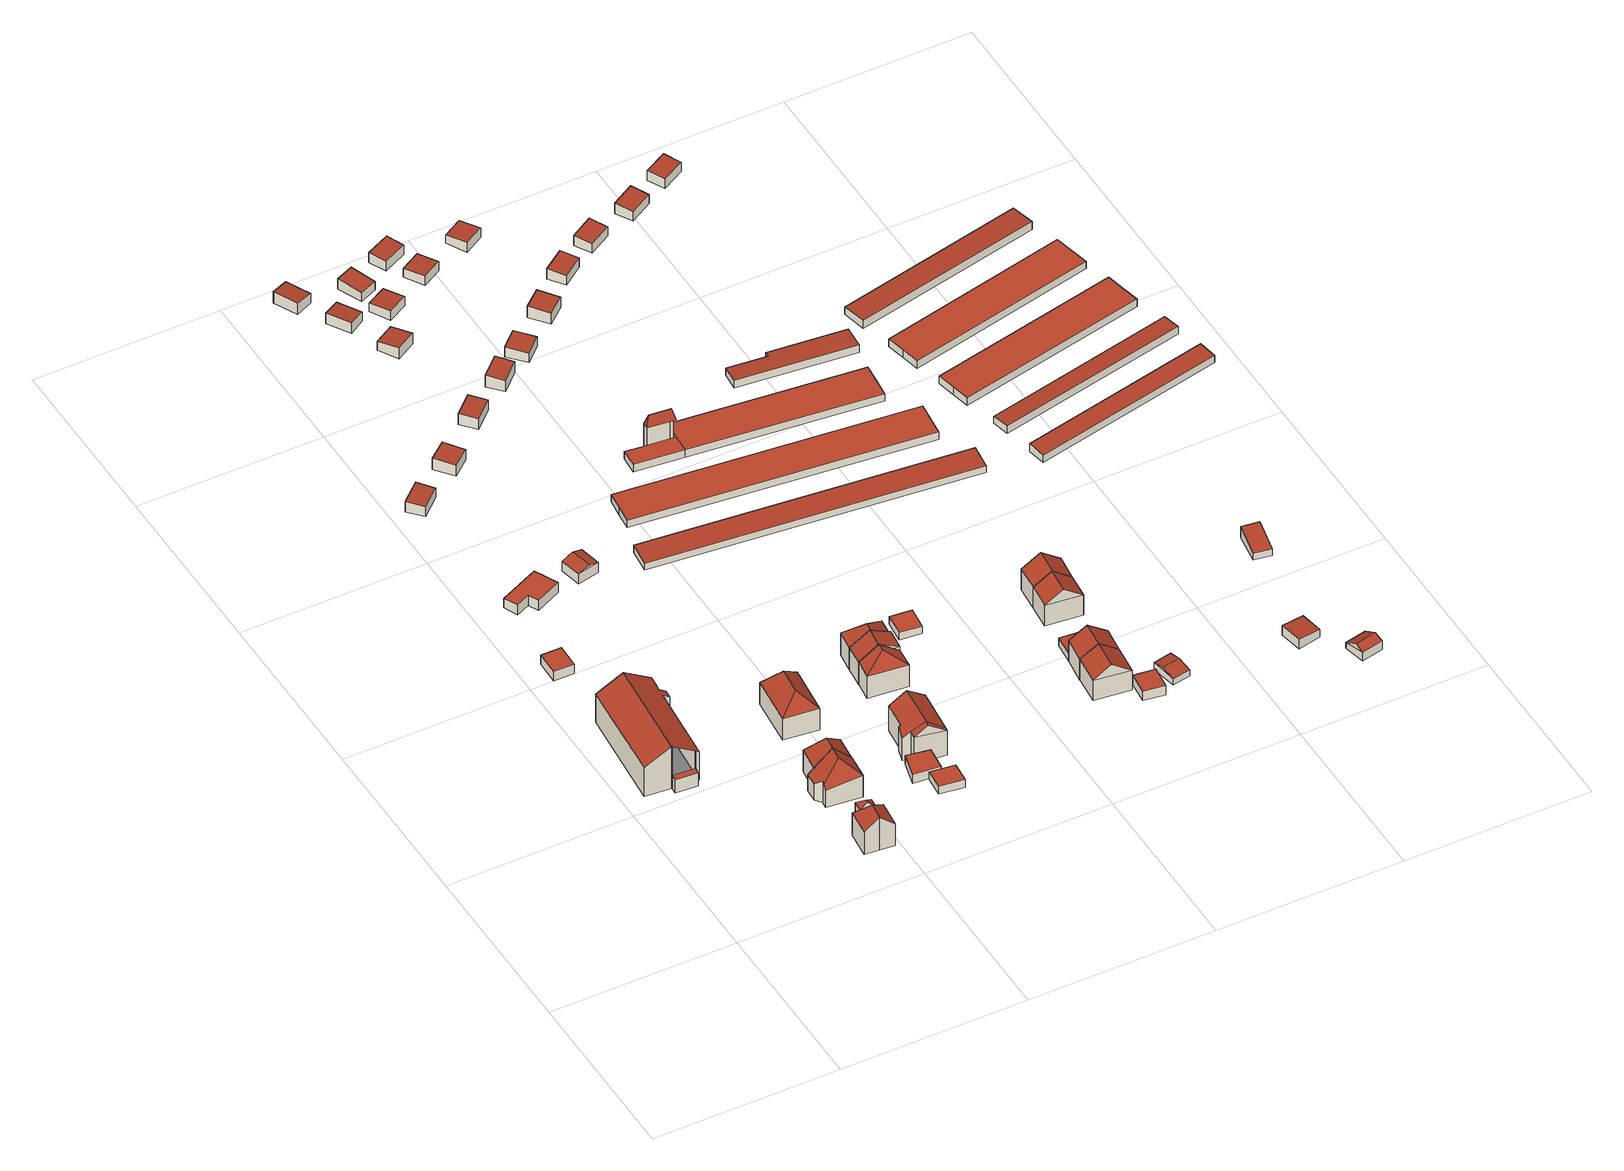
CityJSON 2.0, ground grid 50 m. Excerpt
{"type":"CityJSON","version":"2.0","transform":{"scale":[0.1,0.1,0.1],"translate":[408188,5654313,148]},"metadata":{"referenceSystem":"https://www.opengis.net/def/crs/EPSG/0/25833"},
"CityObjects":{
"building1":{"type":"Building","attributes":{"Gemeindeschluessel":14612000,"Geometrietyp2DReferenz":"3000","function":"31001_9998","roofType":"9999"},"children":["building1-1","building1-2"]},
"building1-1":{"type":"BuildingPart","attributes":{"Dachtyp_tdc":"tdcPolyFlatRoof","Dachneigung":0,"QualitaetDacherkennung":54,"Geometrietyp2DReferenz":"3000","measuredHeight":4.09,"roofType":"1000"},"parents":["building1"],"geometry":[{"type":"MultiSurface","lod":"2","boundaries":[[[0,1,2,3]],[[1,4,5,2]],[[4,6,7,5]],[[6,4,1,0]],[[3,2,5,7]]],"semantics":{"surfaces":[{"type":"WallSurface"},{"type":"RoofSurface"},{"type":"GroundSurface"}],"values":[0,0,0,1,2]}}]},
"building1-2":{"type":"BuildingPart","attributes":{"Dachtyp_tdc":"tdcGableRoof","Dachneigung":30.57,"QualitaetDacherkennung":58,"Geometrietyp2DReferenz":"3000","measuredHeight":13.16,"roofType":"3100"},"parents":["building1"],"geometry":[{"type":"MultiSurface","lod":"2","boundaries":[[[8,9,10,11]],[[9,12,13,10]],[[12,14,15,13]],[[14,16,17,15]],[[16,18,19,17]],[[18,20,21,19]],[[20,22,0,3,21]],[[23,7,6]],[[23,24,25,7]],[[24,26,27,25]],[[26,28,29,27]],[[28,30,31,29]],[[30,32,33,31]],[[32,34,35,33]],[[34,8,11,35]],[[30,28,26,24]],[[24,23,22,20,18,16,14,12,9,8,34,32,30]],[[11,10,13,15,17,19,21,3,7,25,27,29,31,33,35]]],"semantics":{"surfaces":[{"type":"WallSurface"},{"type":"RoofSurface"},{"type":"GroundSurface"}],"values":[0,0,0,0,0,0,0,0,0,0,0,0,0,0,0,1,1,2]}}]},
"building2":{"type":"Building","attributes":{"Dachtyp_tdc":"tdcPolyFlatRoof","Gemeindeschluessel":14612000,"Dachneigung":0,"QualitaetDacherkennung":65,"Geometrietyp2DReferenz":"3000","measuredHeight":2.87,"function":"31001_9998","roofType":"1000"},"geometry":[{"type":"Solid","lod":"2","boundaries":[[[[36,37,38,39]],[[37,40,41,38]],[[40,42,43,41]],[[42,36,39,43]],[[42,40,37,36]],[[39,38,41,43]]]],"semantics":{"surfaces":[{"type":"WallSurface"},{"type":"RoofSurface"},{"type":"GroundSurface"}],"values":[[0,0,0,0,1,2]]}}]},
"building3":{"type":"Building","attributes":{"Gemeindeschluessel":14612000,"Geometrietyp2DReferenz":"3000","function":"31001_9998","roofType":"9999"},"children":["building3-1","building3-2"]},
"building3-1":{"type":"BuildingPart","attributes":{"Dachtyp_tdc":"tdcHipAndGableRoof","Dachneigung":40.89,"QualitaetDacherkennung":80,"Geometrietyp2DReferenz":"3000","measuredHeight":10.33,"roofType":"5000"},"parents":["building3"],"geometry":[{"type":"MultiSurface","lod":"2","boundaries":[[[44,45,46,47]],[[45,48,49,46]],[[50,51,52]],[[50,53,54,51]],[[53,55,56,54]],[[55,57,58,56]],[[57,44,47,58]],[[53,50,59,48,45,60]],[[45,44,57,60]],[[57,55,53,60]],[[47,46,49,51,54,56,58]]],"semantics":{"surfaces":[{"type":"WallSurface"},{"type":"RoofSurface"},{"type":"GroundSurface"}],"values":[0,0,0,0,0,0,0,1,1,1,2]}}]},
"building3-2":{"type":"BuildingPart","attributes":{"Dachtyp_tdc":"tdcHipAndGableRoof","Dachneigung":47.2,"QualitaetDacherkennung":75,"Geometrietyp2DReferenz":"3000","measuredHeight":8.89,"roofType":"5000"},"parents":["building3"],"geometry":[{"type":"MultiSurface","lod":"2","boundaries":[[[61,62,63,49,48]],[[62,64,65,63]],[[64,52,51,65]],[[64,62,66]],[[61,59,52,67]],[[62,61,67,66]],[[52,64,66,67]],[[49,63,65,51]]],"semantics":{"surfaces":[{"type":"WallSurface"},{"type":"RoofSurface"},{"type":"GroundSurface"}],"values":[0,0,0,1,0,1,1,2]}}]},
"building4":{"type":"Building","attributes":{"Dachtyp_tdc":"tdcFreeFormRoof","Gemeindeschluessel":14612000,"Dachneigung":44.6,"QualitaetDacherkennung":55,"Geometrietyp2DReferenz":"3000","measuredHeight":11.29,"function":"31001_9998","roofType":"5000"},"geometry":[{"type":"Solid","lod":"2","boundaries":[[[[68,69,70,71]],[[69,72,73,70]],[[72,74,75,73]],[[74,76,77,75]],[[76,78,79,77]],[[78,80,81,79]],[[80,68,71,81]],[[80,82,83,68]],[[80,78,84,82]],[[82,84,76,74,72,69,83]],[[69,68,83]],[[78,76,84]],[[71,70,73,75,77,79,81]]]],"semantics":{"surfaces":[{"type":"WallSurface"},{"type":"RoofSurface"},{"type":"GroundSurface"}],"values":[[0,0,0,0,0,0,0,1,1,1,0,0,2]]}}]},
"building5":{"type":"Building","attributes":{"Dachtyp_tdc":"tdcPolyFlatRoof","Gemeindeschluessel":14612000,"Dachneigung":2.96,"QualitaetDacherkennung":65,"Geometrietyp2DReferenz":"3000","measuredHeight":3.24,"function":"31001_9998","roofType":"2100"},"geometry":[{"type":"Solid","lod":"2","boundaries":[[[[85,86,87,88]],[[86,89,90,87]],[[89,91,92,90]],[[91,93,94,92]],[[93,95,96,94]],[[95,85,88,96]],[[95,93,91,89,86,85]],[[88,87,90,92,94,96]]]],"semantics":{"surfaces":[{"type":"WallSurface"},{"type":"RoofSurface"},{"type":"GroundSurface"}],"values":[[0,0,0,0,0,0,1,2]]}}]},
"building6":{"type":"Building","attributes":{"Dachtyp_tdc":"tdcHipAndGableRoof","Gemeindeschluessel":14612000,"Dachneigung":44.71,"QualitaetDacherkennung":74,"Geometrietyp2DReferenz":"3000","measuredHeight":11.48,"function":"31001_9998","roofType":"5000"},"geometry":[{"type":"Solid","lod":"2","boundaries":[[[[76,97,98,99]],[[97,100,101,98]],[[100,102,103,101]],[[102,76,99,103]],[[100,97,104]],[[76,102,105]],[[97,76,105,104]],[[102,100,104,105]],[[99,98,101,103]]]],"semantics":{"surfaces":[{"type":"WallSurface"},{"type":"RoofSurface"},{"type":"GroundSurface"}],"values":[[0,0,0,0,1,0,1,1,2]]}}]},
"building7":{"type":"Building","attributes":{"Dachtyp_tdc":"tdcPolyFlatRoof","Gemeindeschluessel":14612000,"Dachneigung":3.61,"QualitaetDacherkennung":79,"Geometrietyp2DReferenz":"3000","measuredHeight":3.29,"function":"31001_9998","roofType":"2100"},"geometry":[{"type":"Solid","lod":"2","boundaries":[[[[106,107,108,109]],[[107,110,111,108]],[[110,112,113,111]],[[112,106,109,113]],[[112,110,107,106]],[[109,108,111,113]]]],"semantics":{"surfaces":[{"type":"WallSurface"},{"type":"RoofSurface"},{"type":"GroundSurface"}],"values":[[0,0,0,0,1,2]]}}]},
"building8":{"type":"Building","attributes":{"Dachtyp_tdc":"tdcHipRoof","Gemeindeschluessel":14612000,"Dachneigung":44.74,"QualitaetDacherkennung":81,"Geometrietyp2DReferenz":"3000","measuredHeight":11.36,"function":"31001_9998","roofType":"3200"},"geometry":[{"type":"Solid","lod":"2","boundaries":[[[[114,115,116,117]],[[115,118,119,116]],[[118,120,121,119]],[[120,114,117,121]],[[118,115,122]],[[114,120,123]],[[115,114,123,122]],[[120,118,122,123]],[[117,116,119,121]]]],"semantics":{"surfaces":[{"type":"WallSurface"},{"type":"RoofSurface"},{"type":"GroundSurface"}],"values":[[0,0,0,0,1,1,1,1,2]]}}]},
"building9":{"type":"Building","attributes":{"Dachtyp_tdc":"tdcGableRoof","Gemeindeschluessel":14612000,"Dachneigung":17.29,"QualitaetDacherkennung":73,"Geometrietyp2DReferenz":"3000","measuredHeight":4.04,"function":"31001_9998","roofType":"3100"},"geometry":[{"type":"Solid","lod":"2","boundaries":[[[[124,125,126,127]],[[128,129,130,131]],[[132,133,129,128]],[[133,125,130,129]],[[125,124,131,130]],[[124,132,128,131]],[[125,133,126]],[[132,124,127]],[[133,132,127,126]]]],"semantics":{"surfaces":[{"type":"RoofSurface"},{"type":"GroundSurface"},{"type":"WallSurface"}],"values":[[0,1,2,2,2,2,2,2,0]]}}]},
"building10":{"type":"Building","attributes":{"Dachtyp_tdc":"tdcPolyFlatRoof","Gemeindeschluessel":14612000,"Dachneigung":0,"QualitaetDacherkennung":81,"Geometrietyp2DReferenz":"3000","measuredHeight":2.83,"function":"31001_9998","roofType":"1000"},"geometry":[{"type":"Solid","lod":"2","boundaries":[[[[134,135,136,137]],[[135,138,139,136]],[[138,140,141,139]],[[140,134,137,141]],[[140,138,135,134]],[[137,136,139,141]]]],"semantics":{"surfaces":[{"type":"WallSurface"},{"type":"RoofSurface"},{"type":"GroundSurface"}],"values":[[0,0,0,0,1,2]]}}]},
"building11":{"type":"Building","attributes":{"Dachtyp_tdc":"tdcPolyFlatRoof","Gemeindeschluessel":14612000,"Dachneigung":0,"QualitaetDacherkennung":72,"Geometrietyp2DReferenz":"3000","measuredHeight":2.44,"function":"31001_9998","roofType":"1000"},"geometry":[{"type":"Solid","lod":"2","boundaries":[[[[142,143,144,145]],[[143,146,147,144]],[[146,148,149,147]],[[148,142,145,149]],[[148,146,143,142]],[[145,144,147,149]]]],"semantics":{"surfaces":[{"type":"WallSurface"},{"type":"RoofSurface"},{"type":"GroundSurface"}],"values":[[0,0,0,0,1,2]]}}]},
"building12":{"type":"Building","attributes":{"Dachtyp_tdc":"tdcPolyFlatRoof","Gemeindeschluessel":14612000,"Dachneigung":3.77,"QualitaetDacherkennung":81,"Geometrietyp2DReferenz":"3000","measuredHeight":3.56,"function":"31001_9998","roofType":"2100"},"geometry":[{"type":"Solid","lod":"2","boundaries":[[[[150,151,152,153]],[[151,154,155,152]],[[154,156,157,155]],[[156,150,153,157]],[[156,154,151,150]],[[153,152,155,157]]]],"semantics":{"surfaces":[{"type":"WallSurface"},{"type":"RoofSurface"},{"type":"GroundSurface"}],"values":[[0,0,0,0,1,2]]}}]},
"building13":{"type":"Building","attributes":{"Gemeindeschluessel":14612000,"Geometrietyp2DReferenz":"3000","function":"31001_9998","roofType":"9999"},"children":["building13-1","building13-2"]},
"building13-1":{"type":"BuildingPart","attributes":{"Dachtyp_tdc":"tdcGableRoof","Dachneigung":35.24,"QualitaetDacherkennung":40,"Geometrietyp2DReferenz":"3000","measuredHeight":11.07,"roofType":"3100"},"parents":["building13"],"geometry":[{"type":"MultiSurface","lod":"2","boundaries":[[[158,159,160,161]],[[158,162,163,159]],[[162,164,165,163]],[[162,158,166]],[[158,161,167,168,166]],[[164,162,166,168]],[[160,159,163,165,169]]],"semantics":{"surfaces":[{"type":"WallSurface"},{"type":"RoofSurface"},{"type":"GroundSurface"}],"values":[0,0,0,0,1,1,2]}}]},
"building13-2":{"type":"BuildingPart","attributes":{"Dachtyp_tdc":"tdcGableRoof","Dachneigung":35.27,"QualitaetDacherkennung":83,"Geometrietyp2DReferenz":"3000","measuredHeight":11.07,"roofType":"3100"},"parents":["building13"],"geometry":[{"type":"MultiSurface","lod":"2","boundaries":[[[170,171,165,164]],[[170,172,173,171]],[[172,174,175,173]],[[174,176,177,175]],[[176,178,179,177]],[[178,180,181,179]],[[180,161,160,181]],[[178,176,174,172,170,164,168]],[[168,167,161,180,178]],[[169,165,171,173,175,177,179,181,160]]],"semantics":{"surfaces":[{"type":"WallSurface"},{"type":"RoofSurface"},{"type":"GroundSurface"}],"values":[0,0,0,0,0,0,0,1,1,2]}}]},
"building14":{"type":"Building","attributes":{"Dachtyp_tdc":"tdcHipAndGableRoof","Gemeindeschluessel":14612000,"Dachneigung":49.27,"QualitaetDacherkennung":74,"Geometrietyp2DReferenz":"3000","measuredHeight":10.71,"function":"31001_9998","roofType":"5000"},"geometry":[{"type":"Solid","lod":"2","boundaries":[[[[182,183,184,185]],[[183,186,187,184]],[[186,188,189,187]],[[188,182,185,189]],[[186,183,190]],[[182,188,191]],[[183,182,191,190]],[[188,186,190,191]],[[185,184,187,189]]]],"semantics":{"surfaces":[{"type":"WallSurface"},{"type":"RoofSurface"},{"type":"GroundSurface"}],"values":[[0,0,0,0,1,0,1,1,2]]}}]},
"building15":{"type":"Building","attributes":{"Dachtyp_tdc":"tdcPolyFlatRoof","Gemeindeschluessel":14612000,"Dachneigung":6.3,"QualitaetDacherkennung":84,"Geometrietyp2DReferenz":"3000","measuredHeight":3.62,"function":"31001_9998","roofType":"2100"},"geometry":[{"type":"Solid","lod":"2","boundaries":[[[[192,193,194,195]],[[193,196,197,194]],[[196,198,199,197]],[[198,192,195,199]],[[198,196,193,192]],[[195,194,197,199]]]],"semantics":{"surfaces":[{"type":"WallSurface"},{"type":"RoofSurface"},{"type":"GroundSurface"}],"values":[[0,0,0,0,1,2]]}}]},
"building16":{"type":"Building","attributes":{"Dachtyp_tdc":"tdcGableRoof","Gemeindeschluessel":14612000,"Dachneigung":36.54,"QualitaetDacherkennung":58,"Geometrietyp2DReferenz":"3000","measuredHeight":10.67,"function":"31001_9998","roofType":"3100"},"geometry":[{"type":"Solid","lod":"2","boundaries":[[[[200,201,202,203]],[[201,204,205,202]],[[204,206,207,205]],[[206,200,203,207]],[[204,201,208]],[[200,206,209]],[[201,200,209,208]],[[206,204,208,209]],[[203,202,205,207]]]],"semantics":{"surfaces":[{"type":"WallSurface"},{"type":"RoofSurface"},{"type":"GroundSurface"}],"values":[[0,0,0,0,0,0,1,1,2]]}}]},
"building17":{"type":"Building","attributes":{"Dachtyp_tdc":"tdcPolyFlatRoof","Gemeindeschluessel":14612000,"Dachneigung":3.66,"QualitaetDacherkennung":85,"Geometrietyp2DReferenz":"3000","measuredHeight":3.52,"function":"31001_9998","roofType":"2100"},"geometry":[{"type":"Solid","lod":"2","boundaries":[[[[210,211,212,213]],[[211,214,215,212]],[[214,216,217,215]],[[216,210,213,217]],[[216,214,211,210]],[[213,212,215,217]]]],"semantics":{"surfaces":[{"type":"WallSurface"},{"type":"RoofSurface"},{"type":"GroundSurface"}],"values":[[0,0,0,0,1,2]]}}]},
"building18":{"type":"Building","attributes":{"Dachtyp_tdc":"tdcHipAndGableRoof","Gemeindeschluessel":14612000,"Dachneigung":48.94,"QualitaetDacherkennung":75,"Geometrietyp2DReferenz":"3000","measuredHeight":10.84,"function":"31001_9998","roofType":"5000"},"geometry":[{"type":"Solid","lod":"2","boundaries":[[[[218,219,205,220]],[[219,201,202,205]],[[218,221,222]],[[201,219,223]],[[221,201,223,222]],[[219,218,222,223]],[[202,224,220,205]],[[201,221,224,202]],[[221,218,220,224]]]],"semantics":{"surfaces":[{"type":"WallSurface"},{"type":"RoofSurface"},{"type":"GroundSurface"}],"values":[[0,0,1,0,1,1,2,0,0]]}}]},
"building19":{"type":"Building","attributes":{"Dachtyp_tdc":"tdcPolyFlatRoof","Gemeindeschluessel":14612000,"Dachneigung":5.89,"QualitaetDacherkennung":79,"Geometrietyp2DReferenz":"3000","measuredHeight":3.27,"function":"31001_9998","roofType":"2100"},"geometry":[{"type":"Solid","lod":"2","boundaries":[[[[225,226,227,228]],[[226,229,230,227]],[[229,231,232,230]],[[231,225,228,232]],[[231,229,226,225]],[[228,227,230,232]]]],"semantics":{"surfaces":[{"type":"WallSurface"},{"type":"RoofSurface"},{"type":"GroundSurface"}],"values":[[0,0,0,0,1,2]]}}]},
"building20":{"type":"Building","attributes":{"Dachtyp_tdc":"tdcPolyFlatRoof","Gemeindeschluessel":14612000,"Dachneigung":7.02,"QualitaetDacherkennung":77,"Geometrietyp2DReferenz":"3000","measuredHeight":3.39,"function":"31001_9998","roofType":"2100"},"geometry":[{"type":"Solid","lod":"2","boundaries":[[[[233,234,235,236]],[[234,237,238,235]],[[237,239,240,238]],[[239,233,236,240]],[[239,237,234,233]],[[236,235,238,240]]]],"semantics":{"surfaces":[{"type":"WallSurface"},{"type":"RoofSurface"},{"type":"GroundSurface"}],"values":[[0,0,0,0,1,2]]}}]},
"building21":{"type":"Building","attributes":{"Dachtyp_tdc":"tdcPolyFlatRoof","Gemeindeschluessel":14612000,"Dachneigung":4.63,"QualitaetDacherkennung":82,"Geometrietyp2DReferenz":"3000","measuredHeight":3.31,"function":"31001_9998","roofType":"2100"},"geometry":[{"type":"Solid","lod":"2","boundaries":[[[[241,242,243,244]],[[242,245,246,243]],[[245,247,248,246]],[[247,241,244,248]],[[247,245,242,241]],[[244,243,246,248]]]],"semantics":{"surfaces":[{"type":"WallSurface"},{"type":"RoofSurface"},{"type":"GroundSurface"}],"values":[[0,0,0,0,1,2]]}}]},
"building22":{"type":"Building","attributes":{"Dachtyp_tdc":"tdcPolyFlatRoof","Gemeindeschluessel":14612000,"Dachneigung":3.9,"QualitaetDacherkennung":72,"Geometrietyp2DReferenz":"3000","measuredHeight":3.05,"function":"31001_9998","roofType":"2100"},"geometry":[{"type":"Solid","lod":"2","boundaries":[[[[249,250,251,252]],[[250,253,254,251]],[[253,255,256,254]],[[255,249,252,256]],[[255,253,250,249]],[[252,251,254,256]]]],"semantics":{"surfaces":[{"type":"WallSurface"},{"type":"RoofSurface"},{"type":"GroundSurface"}],"values":[[0,0,0,0,1,2]]}}]},
"building23":{"type":"Building","attributes":{"Dachtyp_tdc":"tdcPolyFlatRoof","Gemeindeschluessel":14612000,"Dachneigung":4.8,"QualitaetDacherkennung":81,"Geometrietyp2DReferenz":"3000","measuredHeight":3.8,"function":"31001_9998","roofType":"2100"},"geometry":[{"type":"Solid","lod":"2","boundaries":[[[[257,258,259,260]],[[258,261,262,259]],[[261,263,264,262]],[[263,257,260,264]],[[263,261,258,257]],[[260,259,262,264]]]],"semantics":{"surfaces":[{"type":"WallSurface"},{"type":"RoofSurface"},{"type":"GroundSurface"}],"values":[[0,0,0,0,1,2]]}}]},
"building24":{"type":"Building","attributes":{"Dachtyp_tdc":"tdcPolyFlatRoof","Gemeindeschluessel":14612000,"Dachneigung":0,"QualitaetDacherkennung":88,"Geometrietyp2DReferenz":"3000","measuredHeight":2.27,"function":"31001_9998","roofType":"1000"},"geometry":[{"type":"Solid","lod":"2","boundaries":[[[[265,266,267,268]],[[266,269,270,267]],[[269,271,272,270]],[[271,265,268,272]],[[271,269,266,265]],[[268,267,270,272]]]],"semantics":{"surfaces":[{"type":"WallSurface"},{"type":"RoofSurface"},{"type":"GroundSurface"}],"values":[[0,0,0,0,1,2]]}}]},
"building25":{"type":"Building","attributes":{"Dachtyp_tdc":"tdcPolyFlatRoof","Gemeindeschluessel":14612000,"Dachneigung":4.38,"QualitaetDacherkennung":82,"Geometrietyp2DReferenz":"3000","measuredHeight":3.3,"function":"31001_9998","roofType":"2100"},"geometry":[{"type":"Solid","lod":"2","boundaries":[[[[273,274,275,276]],[[274,277,278,275]],[[277,279,280,278]],[[279,273,276,280]],[[279,277,274,273]],[[276,275,278,280]]]],"semantics":{"surfaces":[{"type":"WallSurface"},{"type":"RoofSurface"},{"type":"GroundSurface"}],"values":[[0,0,0,0,1,2]]}}]},
"building26":{"type":"Building","attributes":{"Dachtyp_tdc":"tdcPolyFlatRoof","Gemeindeschluessel":14612000,"Dachneigung":3.91,"QualitaetDacherkennung":84,"Geometrietyp2DReferenz":"3000","measuredHeight":3.24,"function":"31001_9998","roofType":"2100"},"geometry":[{"type":"Solid","lod":"2","boundaries":[[[[281,282,283,284]],[[282,285,286,283]],[[285,287,288,286]],[[287,281,284,288]],[[287,285,282,281]],[[284,283,286,288]]]],"semantics":{"surfaces":[{"type":"WallSurface"},{"type":"RoofSurface"},{"type":"GroundSurface"}],"values":[[0,0,0,0,1,2]]}}]},
"building27":{"type":"Building","attributes":{"Dachtyp_tdc":"tdcPolyFlatRoof","Gemeindeschluessel":14612000,"Dachneigung":3.43,"QualitaetDacherkennung":68,"Geometrietyp2DReferenz":"3000","measuredHeight":3.03,"function":"31001_9998","roofType":"2100"},"geometry":[{"type":"Solid","lod":"2","boundaries":[[[[289,290,291,292]],[[290,293,294,291]],[[293,295,296,294]],[[295,289,292,296]],[[295,293,290,289]],[[292,291,294,296]]]],"semantics":{"surfaces":[{"type":"WallSurface"},{"type":"RoofSurface"},{"type":"GroundSurface"}],"values":[[0,0,0,0,1,2]]}}]},
"building28":{"type":"Building","attributes":{"Dachtyp_tdc":"tdcPolyFlatRoof","Gemeindeschluessel":14612000,"Dachneigung":2.85,"QualitaetDacherkennung":91,"Geometrietyp2DReferenz":"3000","measuredHeight":2.46,"function":"31001_2463","roofType":"2100"},"geometry":[{"type":"Solid","lod":"2","boundaries":[[[[297,298,299,300]],[[298,301,302,299]],[[301,303,304,302]],[[303,297,300,304]],[[303,301,298,297]],[[300,299,302,304]]]],"semantics":{"surfaces":[{"type":"WallSurface"},{"type":"RoofSurface"},{"type":"GroundSurface"}],"values":[[0,0,0,0,1,2]]}}]},
"building29":{"type":"Building","attributes":{"Dachtyp_tdc":"tdcGableRoof","Gemeindeschluessel":14612000,"Dachneigung":35.03,"QualitaetDacherkennung":77,"Geometrietyp2DReferenz":"3000","measuredHeight":9.69,"function":"31001_9998","roofType":"3100"},"geometry":[{"type":"Solid","lod":"2","boundaries":[[[[305,306,307,308]],[[306,309,310,307]],[[309,311,312,310]],[[311,305,308,312]],[[309,306,313]],[[305,311,314]],[[306,305,314,313]],[[311,309,313,314]],[[308,307,310,312]]]],"semantics":{"surfaces":[{"type":"WallSurface"},{"type":"RoofSurface"},{"type":"GroundSurface"}],"values":[[0,0,0,0,0,0,1,1,2]]}}]},
"building30":{"type":"Building","attributes":{"Dachtyp_tdc":"tdcPolyFlatRoof","Gemeindeschluessel":14612000,"Dachneigung":0,"QualitaetDacherkennung":94,"Geometrietyp2DReferenz":"3000","measuredHeight":2.35,"function":"31001_2463","roofType":"1000"},"geometry":[{"type":"Solid","lod":"2","boundaries":[[[[315,316,317,318]],[[316,319,320,317]],[[319,321,322,320]],[[321,323,324,322]],[[323,325,326,324]],[[325,315,318,326]],[[325,323,321,319,316,315]],[[318,317,320,322,324,326]]]],"semantics":{"surfaces":[{"type":"WallSurface"},{"type":"RoofSurface"},{"type":"GroundSurface"}],"values":[[0,0,0,0,0,0,1,2]]}}]},
"building31":{"type":"Building","attributes":{"Dachtyp_tdc":"tdcGableRoof","Gemeindeschluessel":14612000,"Dachneigung":34.81,"QualitaetDacherkennung":78,"Geometrietyp2DReferenz":"3000","measuredHeight":9.76,"function":"31001_9998","roofType":"3100"},"geometry":[{"type":"Solid","lod":"2","boundaries":[[[[327,305,328,329]],[[305,330,331,328]],[[330,332,333,331]],[[332,327,329,333]],[[330,305,314]],[[327,332,334]],[[305,327,334,314]],[[332,330,314,334]],[[329,328,331,333]]]],"semantics":{"surfaces":[{"type":"WallSurface"},{"type":"RoofSurface"},{"type":"GroundSurface"}],"values":[[0,0,0,0,0,0,1,1,2]]}}]},
"building32":{"type":"Building","attributes":{"Dachtyp_tdc":"tdcPolyFlatRoof","Gemeindeschluessel":14612000,"Dachneigung":0,"QualitaetDacherkennung":79,"Geometrietyp2DReferenz":"3000","measuredHeight":2.4,"function":"31001_9998","roofType":"1000"},"geometry":[{"type":"Solid","lod":"2","boundaries":[[[[335,336,337,333]],[[336,338,339,337]],[[338,340,341,339]],[[340,335,333,341]],[[340,338,336,335]],[[333,337,339,341]]]],"semantics":{"surfaces":[{"type":"WallSurface"},{"type":"RoofSurface"},{"type":"GroundSurface"}],"values":[[0,0,0,0,1,2]]}}]},
"building33":{"type":"Building","attributes":{"Dachtyp_tdc":"tdcPolyFlatRoof","Gemeindeschluessel":14612000,"Dachneigung":4.29,"QualitaetDacherkennung":70,"Geometrietyp2DReferenz":"3000","measuredHeight":3.76,"function":"31001_9998","roofType":"2100"},"geometry":[{"type":"Solid","lod":"2","boundaries":[[[[342,343,344,345]],[[343,346,347,344]],[[346,348,349,347]],[[348,342,345,349]],[[348,346,343,342]],[[345,344,347,349]]]],"semantics":{"surfaces":[{"type":"WallSurface"},{"type":"RoofSurface"},{"type":"GroundSurface"}],"values":[[0,0,0,0,1,2]]}}]},
"building34":{"type":"Building","attributes":{"Dachtyp_tdc":"tdcPolyFlatRoof","Gemeindeschluessel":14612000,"Dachneigung":0,"QualitaetDacherkennung":86,"Geometrietyp2DReferenz":"3000","measuredHeight":2.9,"function":"31001_9998","roofType":"1000"},"geometry":[{"type":"Solid","lod":"2","boundaries":[[[[350,351,352,353]],[[351,354,355,352]],[[354,356,357,355]],[[356,350,353,357]],[[356,354,351,350]],[[353,352,355,357]]]],"semantics":{"surfaces":[{"type":"WallSurface"},{"type":"RoofSurface"},{"type":"GroundSurface"}],"values":[[0,0,0,0,1,2]]}}]},
"building35":{"type":"Building","attributes":{"Gemeindeschluessel":14612000,"Geometrietyp2DReferenz":"3000","function":"31001_2463","roofType":"9999"},"children":["building35-1","building35-2","building35-3"]},
"building35-1":{"type":"BuildingPart","attributes":{"Dachtyp_tdc":"tdcPolyFlatRoof","Dachneigung":3.11,"QualitaetDacherkennung":60,"Geometrietyp2DReferenz":"3000","measuredHeight":2.45,"roofType":"2100"},"parents":["building35"],"geometry":[{"type":"MultiSurface","lod":"2","boundaries":[[[358,359,360,361]],[[359,362,363,360]],[[364,358,361,365,366]],[[364,367,368,362,359,358]],[[361,360,363,369,365]]],"semantics":{"surfaces":[{"type":"WallSurface"},{"type":"RoofSurface"},{"type":"GroundSurface"}],"values":[0,0,0,1,2]}}]},
"building35-2":{"type":"BuildingPart","attributes":{"Dachtyp_tdc":"tdcFreeFormRoof","Dachneigung":73.87,"QualitaetDacherkennung":10,"Geometrietyp2DReferenz":"3000","measuredHeight":10.74,"roofType":"5000"},"parents":["building35"],"geometry":[{"type":"MultiSurface","lod":"2","boundaries":[[[370,371,372,373]],[[371,374,375,376,372]],[[377,370,373,363,362]],[[378,379,374]],[[374,371,370,380,378]],[[380,370,377]],[[378,380,377,379]],[[373,372,376,369,363]]],"semantics":{"surfaces":[{"type":"WallSurface"},{"type":"RoofSurface"},{"type":"GroundSurface"}],"values":[0,0,0,1,1,1,1,2]}}]},
"building35-3":{"type":"BuildingPart","attributes":{"Dachtyp_tdc":"tdcPolyFlatRoof","Dachneigung":0,"QualitaetDacherkennung":95,"Geometrietyp2DReferenz":"3000","measuredHeight":2.31,"roofType":"1000"},"parents":["building35"],"geometry":[{"type":"MultiSurface","lod":"2","boundaries":[[[375,381,382,376]],[[381,383,384,382]],[[383,385,386,384]],[[385,387,388,386]],[[387,366,365,388]],[[366,387,385,383,381,375,389,367]],[[376,382,384,386,388,365,369]]],"semantics":{"surfaces":[{"type":"WallSurface"},{"type":"RoofSurface"},{"type":"GroundSurface"}],"values":[0,0,0,0,0,1,2]}}]},
"building36":{"type":"Building","attributes":{"Dachtyp_tdc":"tdcPolyFlatRoof","Gemeindeschluessel":14612000,"Dachneigung":6.25,"QualitaetDacherkennung":83,"Geometrietyp2DReferenz":"3000","measuredHeight":3.11,"function":"31001_9998","roofType":"2100"},"geometry":[{"type":"Solid","lod":"2","boundaries":[[[[390,391,392,393]],[[391,394,395,392]],[[394,396,397,395]],[[396,390,393,397]],[[396,394,391,390]],[[393,392,395,397]]]],"semantics":{"surfaces":[{"type":"WallSurface"},{"type":"RoofSurface"},{"type":"GroundSurface"}],"values":[[0,0,0,0,1,2]]}}]},
"building37":{"type":"Building","attributes":{"Dachtyp_tdc":"tdcGableRoof","Gemeindeschluessel":14612000,"Dachneigung":35.02,"QualitaetDacherkennung":88,"Geometrietyp2DReferenz":"3000","measuredHeight":9.86,"function":"31001_9998","roofType":"3100"},"geometry":[{"type":"Solid","lod":"2","boundaries":[[[[398,399,400,401]],[[399,402,403,400]],[[402,404,405,403]],[[404,398,401,405]],[[402,399,406]],[[398,404,407]],[[399,398,407,406]],[[404,402,406,407]],[[401,400,403,405]]]],"semantics":{"surfaces":[{"type":"WallSurface"},{"type":"RoofSurface"},{"type":"GroundSurface"}],"values":[[0,0,0,0,0,0,1,1,2]]}}]},
"building38":{"type":"Building","attributes":{"Dachtyp_tdc":"tdcGableRoof","Gemeindeschluessel":14612000,"Dachneigung":13.4,"QualitaetDacherkennung":85,"Geometrietyp2DReferenz":"3000","measuredHeight":2.98,"function":"31001_9998","roofType":"3100"},"geometry":[{"type":"Solid","lod":"2","boundaries":[[[[408,409,410,411]],[[409,412,413,410]],[[412,414,415,413]],[[414,408,411,415]],[[412,409,416]],[[408,414,417]],[[409,408,417,416]],[[414,412,416,417]],[[411,410,413,415]]]],"semantics":{"surfaces":[{"type":"WallSurface"},{"type":"RoofSurface"},{"type":"GroundSurface"}],"values":[[0,0,0,0,0,0,1,1,2]]}}]},
"building39":{"type":"Building","attributes":{"Dachtyp_tdc":"tdcGableRoof","Gemeindeschluessel":14612000,"Dachneigung":35.05,"QualitaetDacherkennung":82,"Geometrietyp2DReferenz":"3000","measuredHeight":9.99,"function":"31001_9998","roofType":"3100"},"geometry":[{"type":"Solid","lod":"2","boundaries":[[[[404,418,419,420]],[[418,421,422,419]],[[421,398,423,422]],[[398,404,420,423]],[[421,418,424]],[[404,398,407]],[[418,404,407,424]],[[398,421,424,407]],[[420,419,422,423]]]],"semantics":{"surfaces":[{"type":"WallSurface"},{"type":"RoofSurface"},{"type":"GroundSurface"}],"values":[[0,0,0,0,0,0,1,1,2]]}}]},
"building40":{"type":"Building","attributes":{"Dachtyp_tdc":"tdcPolyFlatRoof","Gemeindeschluessel":14612000,"Dachneigung":5.13,"QualitaetDacherkennung":81,"Geometrietyp2DReferenz":"3000","measuredHeight":3.21,"function":"31001_9998","roofType":"2100"},"geometry":[{"type":"Solid","lod":"2","boundaries":[[[[425,426,427,428]],[[426,429,430,427]],[[429,431,432,430]],[[431,425,428,432]],[[431,429,426,425]],[[428,427,430,432]]]],"semantics":{"surfaces":[{"type":"WallSurface"},{"type":"RoofSurface"},{"type":"GroundSurface"}],"values":[[0,0,0,0,1,2]]}}]},
"building41":{"type":"Building","attributes":{"Dachtyp_tdc":"tdcPolyFlatRoof","Gemeindeschluessel":14612000,"Dachneigung":3.27,"QualitaetDacherkennung":80,"Geometrietyp2DReferenz":"3000","measuredHeight":2.46,"function":"31001_2463","roofType":"2100"},"geometry":[{"type":"Solid","lod":"2","boundaries":[[[[433,434,435,436]],[[434,437,438,435]],[[437,439,440,438]],[[439,441,442,440]],[[441,443,444,442]],[[443,433,436,444]],[[443,441,439,437,434,433]],[[436,435,438,440,442,444]]]],"semantics":{"surfaces":[{"type":"WallSurface"},{"type":"RoofSurface"},{"type":"GroundSurface"}],"values":[[0,0,0,0,0,0,1,2]]}}]},
"building42":{"type":"Building","attributes":{"Dachtyp_tdc":"tdcPolyFlatRoof","Gemeindeschluessel":14612000,"Dachneigung":5.53,"QualitaetDacherkennung":70,"Geometrietyp2DReferenz":"3000","measuredHeight":3.28,"function":"31001_9998","roofType":"2100"},"geometry":[{"type":"Solid","lod":"2","boundaries":[[[[445,446,447,448]],[[446,449,450,447]],[[449,451,452,450]],[[451,445,448,452]],[[451,449,446,445]],[[448,447,450,452]]]],"semantics":{"surfaces":[{"type":"WallSurface"},{"type":"RoofSurface"},{"type":"GroundSurface"}],"values":[[0,0,0,0,1,2]]}}]},
"building43":{"type":"Building","attributes":{"Dachtyp_tdc":"tdcPolyFlatRoof","Gemeindeschluessel":14612000,"Dachneigung":5.13,"QualitaetDacherkennung":87,"Geometrietyp2DReferenz":"3000","measuredHeight":3.02,"function":"31001_9998","roofType":"2100"},"geometry":[{"type":"Solid","lod":"2","boundaries":[[[[453,454,455,456]],[[454,457,458,455]],[[457,459,460,458]],[[459,453,456,460]],[[459,457,454,453]],[[456,455,458,460]]]],"semantics":{"surfaces":[{"type":"WallSurface"},{"type":"RoofSurface"},{"type":"GroundSurface"}],"values":[[0,0,0,0,1,2]]}}]},
"building44":{"type":"Building","attributes":{"Dachtyp_tdc":"tdcPolyFlatRoof","Gemeindeschluessel":14612000,"Dachneigung":5.85,"QualitaetDacherkennung":77,"Geometrietyp2DReferenz":"3000","measuredHeight":3.33,"function":"31001_9998","roofType":"2100"},"geometry":[{"type":"Solid","lod":"2","boundaries":[[[[461,462,463,464]],[[462,465,466,463]],[[465,467,468,466]],[[467,461,464,468]],[[467,465,462,461]],[[464,463,466,468]]]],"semantics":{"surfaces":[{"type":"WallSurface"},{"type":"RoofSurface"},{"type":"GroundSurface"}],"values":[[0,0,0,0,1,2]]}}]},
"building45":{"type":"Building","attributes":{"Dachtyp_tdc":"tdcGableRoof","Gemeindeschluessel":14612000,"Dachneigung":28.83,"QualitaetDacherkennung":80,"Geometrietyp2DReferenz":"3000","measuredHeight":3.73,"function":"31001_9998","roofType":"3100"},"geometry":[{"type":"Solid","lod":"2","boundaries":[[[[469,470,471,472]],[[470,473,474,471]],[[473,475,476,474]],[[475,469,472,476]],[[473,470,477]],[[469,475,478]],[[470,469,478,477]],[[475,473,477,478]],[[472,471,474,476]]]],"semantics":{"surfaces":[{"type":"WallSurface"},{"type":"RoofSurface"},{"type":"GroundSurface"}],"values":[[0,0,0,0,0,0,1,1,2]]}}]},
"building46":{"type":"Building","attributes":{"Dachtyp_tdc":"tdcPolyFlatRoof","Gemeindeschluessel":14612000,"Dachneigung":8.87,"QualitaetDacherkennung":70,"Geometrietyp2DReferenz":"3000","measuredHeight":3.47,"function":"31001_9998","roofType":"2100"},"geometry":[{"type":"Solid","lod":"2","boundaries":[[[[479,480,481,482]],[[480,483,484,481]],[[483,485,486,484]],[[485,479,482,486]],[[485,483,480,479]],[[482,481,484,486]]]],"semantics":{"surfaces":[{"type":"WallSurface"},{"type":"RoofSurface"},{"type":"GroundSurface"}],"values":[[0,0,0,0,1,2]]}}]},
"building47":{"type":"Building","attributes":{"Dachtyp_tdc":"tdcPolyFlatRoof","Gemeindeschluessel":14612000,"Dachneigung":2.77,"QualitaetDacherkennung":86,"Geometrietyp2DReferenz":"3000","measuredHeight":3.13,"function":"31001_9998","roofType":"2100"},"geometry":[{"type":"Solid","lod":"2","boundaries":[[[[487,488,489,490]],[[488,491,492,489]],[[491,493,494,492]],[[493,487,490,494]],[[493,491,488,487]],[[490,489,492,494]]]],"semantics":{"surfaces":[{"type":"WallSurface"},{"type":"RoofSurface"},{"type":"GroundSurface"}],"values":[[0,0,0,0,1,2]]}}]},
"building48":{"type":"Building","attributes":{"Dachtyp_tdc":"tdcPolyFlatRoof","Gemeindeschluessel":14612000,"Dachneigung":2.89,"QualitaetDacherkennung":87,"Geometrietyp2DReferenz":"3000","measuredHeight":2.45,"function":"31001_2463","roofType":"2100"},"geometry":[{"type":"Solid","lod":"2","boundaries":[[[[495,496,497,498]],[[496,499,500,497]],[[499,501,502,500]],[[501,495,498,502]],[[501,499,496,495]],[[498,497,500,502]]]],"semantics":{"surfaces":[{"type":"WallSurface"},{"type":"RoofSurface"},{"type":"GroundSurface"}],"values":[[0,0,0,0,1,2]]}}]},
"building49":{"type":"Building","attributes":{"Dachtyp_tdc":"tdcPolyFlatRoof","Gemeindeschluessel":14612000,"Dachneigung":3.02,"QualitaetDacherkennung":88,"Geometrietyp2DReferenz":"3000","measuredHeight":2.42,"function":"31001_2463","roofType":"2100"},"geometry":[{"type":"Solid","lod":"2","boundaries":[[[[503,504,505,506]],[[504,507,508,505]],[[507,509,510,508]],[[509,503,506,510]],[[509,507,504,503]],[[506,505,508,510]]]],"semantics":{"surfaces":[{"type":"WallSurface"},{"type":"RoofSurface"},{"type":"GroundSurface"}],"values":[[0,0,0,0,1,2]]}}]},
"building50":{"type":"Building","attributes":{"Dachtyp_tdc":"tdcPolyFlatRoof","Gemeindeschluessel":14612000,"Dachneigung":0,"QualitaetDacherkennung":95,"Geometrietyp2DReferenz":"3000","measuredHeight":2.28,"function":"31001_2463","roofType":"1000"},"geometry":[{"type":"Solid","lod":"2","boundaries":[[[[511,512,513,514]],[[512,515,516,513]],[[515,517,518,516]],[[517,519,520,518]],[[519,521,522,520]],[[521,523,524,522]],[[523,511,514,524]],[[523,521,519,517,515,512,511]],[[514,513,516,518,520,522,524]]]],"semantics":{"surfaces":[{"type":"WallSurface"},{"type":"RoofSurface"},{"type":"GroundSurface"}],"values":[[0,0,0,0,0,0,0,1,2]]}}]},
"building51":{"type":"Building","attributes":{"Dachtyp_tdc":"tdcPolyFlatRoof","Gemeindeschluessel":14612000,"Dachneigung":0,"QualitaetDacherkennung":95,"Geometrietyp2DReferenz":"3000","measuredHeight":2.29,"function":"31001_2463","roofType":"1000"},"geometry":[{"type":"Solid","lod":"2","boundaries":[[[[525,526,527,528]],[[526,529,530,527]],[[529,531,532,530]],[[531,533,534,532]],[[533,535,536,534]],[[535,525,528,536]],[[535,533,531,529,526,525]],[[528,527,530,532,534,536]]]],"semantics":{"surfaces":[{"type":"WallSurface"},{"type":"RoofSurface"},{"type":"GroundSurface"}],"values":[[0,0,0,0,0,0,1,2]]}}]},
"building52":{"type":"Building","attributes":{"Dachtyp_tdc":"tdcPolyFlatRoof","Gemeindeschluessel":14612000,"Dachneigung":2.98,"QualitaetDacherkennung":92,"Geometrietyp2DReferenz":"3000","measuredHeight":2.54,"function":"31001_2463","roofType":"2100"},"geometry":[{"type":"Solid","lod":"2","boundaries":[[[[537,538,539,540]],[[538,541,542,539]],[[541,543,544,542]],[[543,537,540,544]],[[543,541,538,537]],[[540,539,542,544]]]],"semantics":{"surfaces":[{"type":"WallSurface"},{"type":"RoofSurface"},{"type":"GroundSurface"}],"values":[[0,0,0,0,1,2]]}}]}
},
"vertices":[
[135,445,143],[133,428,143],[133,428,102],[135,445,102],[74,433,143],[74,433,102],[76,451,143],[76,451,102],
[168,690,192],[166,679,192],[166,679,102],[168,690,102],[183,677,182],[183,677,102],[181,654,182],[181,654,102],[164,656,192],[164,656,102],[145,445,191],[145,445,102],[135,446,198],[135,446,102],[135,445,198],[76,451,233],[75,451,233],[75,451,102],[5,458,191],[5,458,102],[31,738,191],[31,738,102],[100,731,233],[100,731,102],[101,731,233],[101,731,102],[171,724,192],[171,724,102],
[72,980,125],[71,915,125],[71,915,96],[72,980,96],[17,916,125],[17,916,96],[18,981,125],[18,981,96],
[348,17,190],[356,89,190],[356,89,121],[348,17,121],[376,86,190],[376,86,121],[416,82,190],[416,82,121],[416,82,188],[434,80,190],[434,80,121],[426,8,190],[426,8,121],[387,12,224],[387,12,121],[396,84,190],[392,58,224],
[376,86,192],[379,115,192],[379,115,121],[419,111,188],[419,111,121],[397,94,210],[395,84,210],
[353,212,164],[355,230,177],[355,230,111],[353,212,111],[342,247,162],[342,247,111],[345,283,162],[345,283,111],[360,281,177],[360,281,111],[454,270,178],[454,270,111],[447,202,178],[447,202,111],[403,239,223],[354,220,177],[407,276,223],
[96,1184,116],[59,1167,116],[59,1167,85],[96,1184,85],[42,1205,114],[42,1205,85],[150,1254,114],[150,1254,85],[179,1189,117],[179,1189,85],[109,1156,117],[109,1156,85],
[368,348,177],[368,348,109],[360,281,109],[461,338,177],[461,338,109],[454,270,177],[454,270,109],[411,313,224],[407,276,224],
[56,1657,114],[89,1619,111],[89,1619,81],[56,1657,81],[37,1573,111],[37,1573,81],[3,1610,114],[3,1610,81],
[381,471,171],[395,607,171],[395,607,104],[381,471,104],[489,597,171],[489,597,104],[474,461,171],[474,461,104],[438,570,218],[431,498,218],
[225,1255,111],[238,1197,111],[270,1204,121],[257,1262,121],[284,1268,80],[297,1210,80],[238,1197,80],[225,1255,80],[284,1268,112],[297,1210,112],
[571,186,140],[587,253,140],[587,253,112],[571,186,112],[649,241,140],[649,241,112],[642,179,140],[642,179,112],
[675,168,139],[670,112,139],[670,112,115],[675,168,115],[604,121,139],[604,121,115],[609,177,139],[609,177,115],
[182,1757,106],[219,1711,102],[219,1711,70],[182,1757,70],[173,1673,102],[173,1673,70],[135,1719,106],[135,1719,70],
[694,244,179],[694,244,101],[695,253,101],[695,253,179],[611,253,186],[611,253,101],[613,273,186],[613,273,101],[647,249,211],[674,258,193],[649,264,211],[649,264,101],
[593,278,171],[593,278,101],[602,312,175],[602,312,101],[608,312,179],[608,312,101],[615,384,179],[615,384,101],[661,380,211],[661,380,101],[708,375,179],[708,375,101],
[735,547,171],[730,493,171],[730,493,102],[735,547,102],[625,504,171],[625,504,102],[631,558,171],[631,558,102],[680,531,209],[683,553,209],
[98,2421,87],[143,2443,81],[143,2443,51],[98,2421,51],[174,2379,81],[174,2379,51],[128,2358,87],[128,2358,51],
[631,558,170],[637,613,170],[637,613,101],[631,558,101],[741,602,184],[741,602,101],[735,547,184],[735,547,101],[687,607,208],[681,553,208],
[319,1882,95],[353,1846,92],[353,1846,60],[319,1882,60],[302,1798,92],[302,1798,60],[268,1835,95],[268,1835,60],
[747,656,171],[741,602,171],[747,656,101],[643,667,171],[691,628,210],[689,607,210],[643,667,101],
[249,2265,80],[206,2239,85],[206,2239,52],[249,2265,52],[170,2299,85],[170,2299,52],[213,2325,80],[213,2325,52],
[285,2194,76],[315,2142,83],[315,2142,49],[285,2194,49],[263,2112,83],[263,2112,49],[233,2164,76],[233,2164,49],
[285,2333,71],[257,2398,77],[257,2398,44],[285,2333,44],[303,2417,77],[303,2417,44],[331,2353,71],[331,2353,44],
[311,2240,76],[282,2293,72],[282,2293,46],[311,2240,46],[335,2321,72],[335,2321,46],[364,2269,76],[364,2269,46],
[443,1978,86],[477,1942,82],[477,1942,48],[443,1978,48],[426,1894,82],[426,1894,48],[392,1931,86],[392,1931,48],
[790,651,120],[797,711,120],[797,711,97],[790,651,97],[855,705,120],[855,705,97],[848,644,120],[848,644,97],
[530,2048,73],[571,2005,69],[571,2005,40],[530,2048,40],[527,1963,69],[527,1963,40],[486,2007,73],[486,2007,40],
[434,2484,65],[455,2439,62],[455,2439,33],[434,2484,33],[392,2409,62],[392,2409,33],[370,2454,65],[370,2454,33],
[469,2401,60],[498,2349,64],[498,2349,34],[469,2401,34],[446,2319,64],[446,2319,34],[416,2371,60],[416,2371,34],
[1268,1152,94],[1262,1087,91],[1262,1087,70],[1268,1152,70],[401,1175,91],[401,1175,70],[408,1240,94],[408,1240,70],
[1189,313,163],[1181,233,163],[1181,233,102],[1189,313,102],[1083,244,166],[1083,244,102],[1091,323,166],[1091,323,102],[1130,239,199],[1138,318,199],
[437,1325,91],[442,1373,91],[442,1373,68],[437,1325,68],[448,1422,91],[448,1422,68],[1232,1341,91],[1232,1341,68],[1226,1292,91],[1226,1292,68],[1221,1243,91],[1221,1243,68],
[1197,381,163],[1189,313,101],[1197,381,101],[1091,323,167],[1091,323,101],[1099,392,167],[1099,392,101],[1145,387,199],
[1099,392,125],[1105,451,125],[1105,451,101],[1160,445,125],[1160,445,101],[1154,386,125],[1154,386,101],
[641,2064,64],[603,2110,68],[603,2110,31],[641,2064,31],[649,2149,68],[649,2149,31],[688,2103,64],[688,2103,31],
[1247,239,133],[1240,178,133],[1240,178,104],[1247,239,104],[1183,186,133],[1183,186,104],[1190,247,133],[1190,247,104],
[543,1490,89],[548,1541,87],[548,1541,65],[543,1490,65],[604,1535,87],[604,1535,65],[673,1477,89],[673,1477,65],[673,1477,88],[676,1501,88],[679,1527,87],[679,1527,65],
[606,1553,141],[672,1546,141],[672,1546,65],[606,1553,65],[681,1545,141],[681,1545,88],[681,1545,65],[604,1535,141],[671,1537,172],[679,1527,141],[614,1543,172],
[684,1576,88],[684,1576,65],[1186,1523,88],[1186,1523,65],[1181,1474,88],[1181,1474,65],[1176,1423,88],[1176,1423,65],[679,1527,88],
[592,2381,57],[563,2434,51],[563,2434,26],[592,2381,26],[615,2463,51],[615,2463,26],[644,2410,57],[644,2410,26],
[1217,591,157],[1210,522,157],[1210,522,94],[1217,591,94],[1112,532,159],[1112,532,94],[1119,601,159],[1119,601,94],[1160,527,193],[1167,596,193],
[1320,208,124],[1271,199,124],[1271,199,104],[1320,208,104],[1258,268,127],[1258,268,104],[1307,277,127],[1307,277,104],[1264,237,133],[1313,246,133],
[1126,670,159],[1126,670,93],[1119,601,93],[1225,660,157],[1225,660,93],[1217,591,93],[1174,665,193],
[768,2253,57],[797,2213,52],[797,2213,24],[768,2253,24],[741,2172,52],[741,2172,24],[711,2212,57],[711,2212,24],
[892,1635,86],[897,1684,83],[897,1684,61],[892,1635,61],[1004,1673,83],[1004,1673,61],[1005,1687,82],[1005,1687,61],[1213,1666,82],[1213,1666,61],[1207,1602,86],[1207,1602,61],
[885,2323,52],[910,2280,47],[910,2280,19],[885,2323,19],[850,2245,47],[850,2245,19],[824,2288,52],[824,2288,19],
[1579,231,132],[1641,243,126],[1641,243,102],[1579,231,102],[1652,183,126],[1652,183,102],[1590,170,132],[1590,170,102],
[1027,2381,45],[1052,2338,40],[1052,2338,12],[1027,2381,12],[991,2303,40],[991,2303,12],[966,2347,45],[966,2347,12],
[1685,116,123],[1743,129,123],[1743,129,106],[1685,116,106],[1757,71,133],[1757,71,106],[1698,58,133],[1698,58,106],[1751,95,143],[1693,81,143],
[1649,499,114],[1661,582,128],[1661,582,93],[1649,499,93],[1708,575,128],[1708,575,93],[1696,492,114],[1696,492,93],
[1151,2448,39],[1174,2404,36],[1174,2404,7],[1151,2448,7],[1113,2371,36],[1113,2371,7],[1089,2415,39],[1089,2415,7],
[1905,1220,88],[1916,1172,85],[1916,1172,63],[1905,1220,63],[1399,1061,85],[1399,1061,63],[1389,1109,88],[1389,1109,63],
[1879,1347,84],[1889,1299,87],[1889,1299,63],[1879,1347,63],[1373,1189,87],[1373,1189,63],[1363,1236,84],[1363,1236,63],
[1335,1380,74],[1324,1429,74],[1324,1429,51],[1335,1380,51],[1836,1539,74],[1836,1539,51],[1836,1537,74],[1836,1537,51],[1846,1490,74],[1846,1490,51],[1857,1440,74],[1857,1440,51],[1345,1330,74],[1345,1330,51],
[1285,1602,70],[1796,1715,70],[1796,1715,47],[1285,1602,47],[1807,1665,70],[1807,1665,47],[1818,1616,70],[1818,1616,47],[1307,1503,70],[1307,1503,47],[1297,1552,70],[1297,1552,47],
[1265,1688,68],[1251,1753,65],[1251,1753,43],[1265,1688,43],[1761,1864,65],[1761,1864,43],[1775,1799,68],[1775,1799,43]
]}
